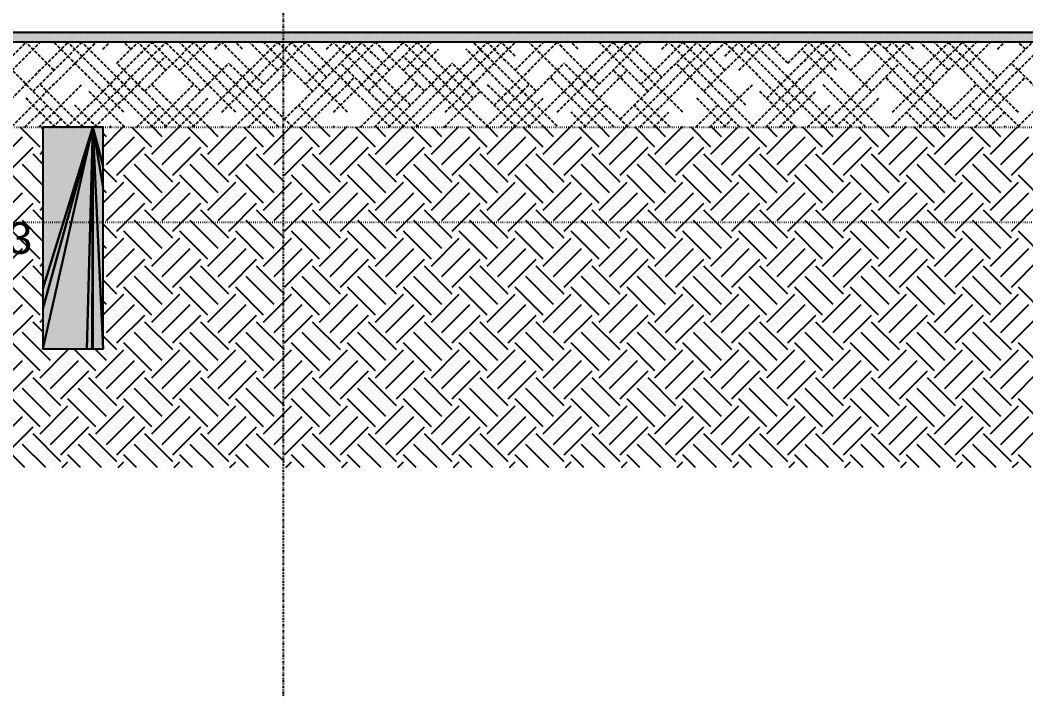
# Model space of a CAD drawing. Extents: x 37185 to 43130, y -8131 to -3926.
# Drawn here: x 41322.2 to 41534.2, y -5192.9 to -5050.3 of the extents above; entities that cross this region are included whole.
import ezdxf

# ---------------------------------------------------------------- set-up
doc = ezdxf.new("R2010")
doc.units = 0
doc.header["$MEASUREMENT"] = 0
for name, pattern in [('ESTILO_TQS_0001', [1, 0.7, -0.3]), ('ESTILO_TQS_0002', [0.4, 0.1, -0.3]), ('ESTILO_TQS_0004', [1.12, 0.5, -0.2, 0.01, -0.2, 0.01, -0.2])]:
    doc.linetypes.add(name, pattern=pattern)
for name, color, linetype in [('47', 15, 'CONTINUOUS'), ('52', 3, 'CONTINUOUS'), ('67', 7, 'CONTINUOUS'), ('68', 4, 'CONTINUOUS'), ('70', 160, 'CONTINUOUS'), ('74', 2, 'CONTINUOUS'), ('96', 252, 'CONTINUOUS')]:
    doc.layers.add(name, color=color, linetype=linetype)
doc.styles.add('TQS_ARIAL', font='arial.ttf')

msp = doc.modelspace()

# ---------------------------------------------------------------- linework, layer by layer
at = {"layer": '47', "linetype": 'Continuous'}
for p, q in [((41326.4, -5077.06), (41322.21, -5072.87)), ((41327.03, -5073.27), (41326.63, -5072.87)), ((41339.7, -5077.03), (41343.85, -5072.87)), ((41349.97, -5077.06), (41345.79, -5072.87)), ((41349.97, -5078.53), (41355.63, -5072.87)), ((41352.18, -5074.85), (41350.2, -5072.87)), ((41361.76, -5077.06), (41357.57, -5072.87)), ((41361.76, -5078.53), (41367.42, -5072.87)), ((41363.97, -5074.85), (41361.99, -5072.87)), ((41373.54, -5077.06), (41369.36, -5072.87)), ((41373.54, -5078.53), (41379.2, -5072.87)), ((41375.75, -5074.85), (41373.77, -5072.87)), ((41385.33, -5077.06), (41381.14, -5072.87)), ((41385.33, -5078.53), (41390.99, -5072.87)), ((41387.54, -5074.85), (41385.56, -5072.87)), ((41397.11, -5077.06), (41392.93, -5072.87)), ((41397.11, -5078.53), (41402.77, -5072.87)), ((41399.32, -5074.85), (41397.34, -5072.87)), ((41408.9, -5077.06), (41404.71, -5072.87)), ((41408.9, -5078.53), (41414.56, -5072.87)), ((41411.11, -5074.85), (41409.13, -5072.87)), ((41420.68, -5077.06), (41416.5, -5072.87)), ((41420.68, -5078.53), (41426.34, -5072.87)), ((41422.89, -5074.85), (41420.92, -5072.87)), ((41432.47, -5077.06), (41428.28, -5072.87)), ((41432.47, -5078.53), (41438.13, -5072.87)), ((41434.68, -5074.85), (41432.7, -5072.87)), ((41444.25, -5077.06), (41440.07, -5072.87)), ((41444.25, -5078.53), (41449.91, -5072.87)), ((41446.46, -5074.85), (41444.49, -5072.87)), ((41456.04, -5077.06), (41451.85, -5072.87)), ((41456.04, -5078.53), (41461.7, -5072.87)), ((41458.25, -5074.85), (41456.27, -5072.87)), ((41467.82, -5077.06), (41463.64, -5072.87)), ((41467.82, -5078.53), (41473.49, -5072.87)), ((41470.03, -5074.85), (41468.06, -5072.87)), ((41479.61, -5077.06), (41475.42, -5072.87)), ((41479.61, -5078.53), (41485.27, -5072.87)), ((41481.82, -5074.85), (41479.84, -5072.87)), ((41491.39, -5077.06), (41487.21, -5072.87)), ((41491.39, -5078.53), (41497.06, -5072.87)), ((41493.6, -5074.85), (41491.63, -5072.87)), ((41503.18, -5077.06), (41498.99, -5072.87)), ((41503.18, -5078.53), (41508.84, -5072.87)), ((41505.39, -5074.85), (41503.41, -5072.87)), ((41514.96, -5077.06), (41510.78, -5072.87)), ((41514.96, -5078.53), (41520.63, -5072.87)), ((41517.17, -5074.85), (41515.2, -5072.87)), ((41526.75, -5077.06), (41522.56, -5072.87)), ((41526.75, -5078.53), (41532.41, -5072.87)), ((41528.96, -5074.85), (41526.98, -5072.87)), ((41316.83, -5080.74), (41322.72, -5074.85)), ((41339.7, -5074.08), (41339.7, -5074.08)), ((41340.4, -5074.85), (41339.7, -5074.15)), ((41340.4, -5080.74), (41346.29, -5074.85)), ((41352.18, -5080.74), (41358.08, -5074.85)), ((41363.97, -5080.74), (41369.86, -5074.85)), ((41375.75, -5080.74), (41381.65, -5074.85)), ((41387.54, -5080.74), (41393.43, -5074.85)), ((41399.32, -5080.74), (41405.22, -5074.85)), ((41411.11, -5080.74), (41417, -5074.85)), ((41422.89, -5080.74), (41428.79, -5074.85)), ((41434.68, -5080.74), (41440.57, -5074.85)), ((41446.46, -5080.74), (41452.36, -5074.85)), ((41458.25, -5080.74), (41464.14, -5074.85)), ((41470.03, -5080.74), (41475.93, -5074.85)), ((41481.82, -5080.74), (41487.71, -5074.85)), ((41493.6, -5080.74), (41499.5, -5074.85)), ((41505.39, -5080.74), (41511.28, -5074.85)), ((41517.17, -5080.74), (41523.07, -5074.85)), ((41528.96, -5080.74), (41534.85, -5074.85)), ((41319.04, -5082.95), (41324.93, -5077.06)), ((41326.4, -5078.53), (41327.03, -5077.91)), ((41327.03, -5077.69), (41327.03, -5077.69)), ((41342.61, -5082.95), (41348.5, -5077.06)), ((41354.39, -5082.95), (41360.28, -5077.06)), ((41366.18, -5082.95), (41372.07, -5077.06)), ((41377.96, -5082.95), (41383.86, -5077.06)), ((41389.75, -5082.95), (41395.64, -5077.06)), ((41401.53, -5082.95), (41407.43, -5077.06)), ((41413.32, -5082.95), (41419.21, -5077.06)), ((41425.1, -5082.95), (41431, -5077.06)), ((41436.89, -5082.95), (41442.78, -5077.06)), ((41448.67, -5082.95), (41454.57, -5077.06)), ((41460.46, -5082.95), (41466.35, -5077.06)), ((41472.24, -5082.95), (41478.14, -5077.06)), ((41484.03, -5082.95), (41489.92, -5077.06)), ((41495.81, -5082.95), (41501.71, -5077.06)), ((41507.6, -5082.95), (41513.49, -5077.06)), ((41519.38, -5082.95), (41525.28, -5077.06)), ((41531.17, -5082.95), (41537.06, -5077.06)), ((41327.03, -5080.63), (41324.93, -5078.53)), ((41354.39, -5084.43), (41348.5, -5078.53)), ((41366.18, -5084.43), (41360.28, -5078.53)), ((41377.96, -5084.43), (41372.07, -5078.53)), ((41389.75, -5084.43), (41383.86, -5078.53)), ((41401.53, -5084.43), (41395.64, -5078.53)), ((41413.32, -5084.43), (41407.43, -5078.53)), ((41425.1, -5084.43), (41419.21, -5078.53)), ((41436.89, -5084.43), (41431, -5078.53)), ((41448.67, -5084.43), (41442.78, -5078.53)), ((41460.46, -5084.43), (41454.57, -5078.53)), ((41472.24, -5084.43), (41466.35, -5078.53)), ((41484.03, -5084.43), (41478.14, -5078.53)), ((41495.81, -5084.43), (41489.92, -5078.53)), ((41507.6, -5084.43), (41501.71, -5078.53)), ((41519.38, -5084.43), (41513.49, -5078.53)), ((41531.17, -5084.43), (41525.28, -5078.53)), ((41327.03, -5085.05), (41322.72, -5080.74)), ((41339.7, -5081.44), (41339.7, -5081.44)), ((41342.61, -5084.43), (41339.7, -5081.52)), ((41352.18, -5086.64), (41346.29, -5080.74)), ((41363.97, -5086.64), (41358.08, -5080.74)), ((41375.75, -5086.64), (41369.86, -5080.74)), ((41387.54, -5086.64), (41381.65, -5080.74)), ((41399.32, -5086.64), (41393.43, -5080.74)), ((41411.11, -5086.64), (41405.22, -5080.74)), ((41422.89, -5086.64), (41417, -5080.74)), ((41434.68, -5086.64), (41428.79, -5080.74)), ((41446.46, -5086.64), (41440.57, -5080.74)), ((41458.25, -5086.64), (41452.36, -5080.74)), ((41470.03, -5086.64), (41464.14, -5080.74)), ((41481.82, -5086.64), (41475.93, -5080.74)), ((41493.6, -5086.64), (41487.71, -5080.74)), ((41505.39, -5086.64), (41499.5, -5080.74)), ((41517.17, -5086.64), (41511.28, -5080.74)), ((41528.96, -5086.64), (41523.07, -5080.74)), ((41326.4, -5088.85), (41320.51, -5082.95)), ((41349.97, -5088.85), (41344.08, -5082.95)), ((41361.76, -5088.85), (41355.87, -5082.95)), ((41373.54, -5088.85), (41367.65, -5082.95)), ((41385.33, -5088.85), (41379.44, -5082.95)), ((41397.11, -5088.85), (41391.22, -5082.95)), ((41408.9, -5088.85), (41403.01, -5082.95)), ((41420.68, -5088.85), (41414.79, -5082.95)), ((41432.47, -5088.85), (41426.58, -5082.95)), ((41444.25, -5088.85), (41438.36, -5082.95)), ((41456.04, -5088.85), (41450.15, -5082.95)), ((41467.82, -5088.85), (41461.93, -5082.95)), ((41479.61, -5088.85), (41473.72, -5082.95)), ((41491.39, -5088.85), (41485.5, -5082.95)), ((41503.18, -5088.85), (41497.29, -5082.95)), ((41514.96, -5088.85), (41509.07, -5082.95)), ((41526.75, -5088.85), (41520.86, -5082.95)), ((41538.53, -5088.85), (41532.64, -5082.95)), ((41339.7, -5088.81), (41344.08, -5084.43)), ((41339.7, -5085.86), (41339.7, -5085.86)), ((41340.4, -5086.64), (41339.7, -5085.94)), ((41349.97, -5090.32), (41355.87, -5084.43)), ((41361.76, -5090.32), (41367.65, -5084.43)), ((41373.54, -5090.32), (41379.44, -5084.43)), ((41385.33, -5090.32), (41391.22, -5084.43)), ((41397.11, -5090.32), (41403.01, -5084.43)), ((41408.9, -5090.32), (41414.79, -5084.43)), ((41420.68, -5090.32), (41426.58, -5084.43)), ((41432.47, -5090.32), (41438.36, -5084.43)), ((41444.25, -5090.32), (41450.15, -5084.43)), ((41456.04, -5090.32), (41461.93, -5084.43)), ((41467.82, -5090.32), (41473.72, -5084.43)), ((41479.61, -5090.32), (41485.5, -5084.43)), ((41491.39, -5090.32), (41497.29, -5084.43)), ((41503.18, -5090.32), (41509.07, -5084.43)), ((41514.96, -5090.32), (41520.86, -5084.43)), ((41526.75, -5090.32), (41532.64, -5084.43)), ((41316.83, -5092.53), (41322.72, -5086.64)), ((41340.4, -5092.53), (41346.29, -5086.64)), ((41352.18, -5092.53), (41358.08, -5086.64)), ((41363.97, -5092.53), (41369.86, -5086.64)), ((41375.75, -5092.53), (41381.65, -5086.64)), ((41387.54, -5092.53), (41393.43, -5086.64)), ((41399.32, -5092.53), (41405.22, -5086.64)), ((41411.11, -5092.53), (41417, -5086.64)), ((41422.89, -5092.53), (41428.79, -5086.64)), ((41434.68, -5092.53), (41440.57, -5086.64)), ((41446.46, -5092.53), (41452.36, -5086.64)), ((41458.25, -5092.53), (41464.14, -5086.64)), ((41470.03, -5092.53), (41475.93, -5086.64)), ((41481.82, -5092.53), (41487.71, -5086.64)), ((41493.6, -5092.53), (41499.5, -5086.64)), ((41505.39, -5092.53), (41511.28, -5086.64)), ((41517.17, -5092.53), (41523.07, -5086.64)), ((41528.96, -5092.53), (41534.85, -5086.64)), ((41319.04, -5094.74), (41324.93, -5088.85)), ((41327.03, -5092.42), (41324.93, -5090.32)), ((41326.4, -5090.32), (41327.03, -5089.69)), ((41327.03, -5089.47), (41327.03, -5089.47)), ((41342.61, -5094.74), (41348.5, -5088.85)), ((41354.39, -5096.21), (41348.5, -5090.32)), ((41354.39, -5094.74), (41360.28, -5088.85)), ((41366.18, -5096.21), (41360.28, -5090.32)), ((41366.18, -5094.74), (41372.07, -5088.85)), ((41377.96, -5096.21), (41372.07, -5090.32)), ((41377.96, -5094.74), (41383.86, -5088.85)), ((41389.75, -5096.21), (41383.86, -5090.32)), ((41389.75, -5094.74), (41395.64, -5088.85)), ((41401.53, -5096.21), (41395.64, -5090.32)), ((41401.53, -5094.74), (41407.43, -5088.85)), ((41413.32, -5096.21), (41407.43, -5090.32)), ((41413.32, -5094.74), (41419.21, -5088.85)), ((41425.1, -5096.21), (41419.21, -5090.32)), ((41425.1, -5094.74), (41431, -5088.85)), ((41436.89, -5096.21), (41431, -5090.32)), ((41436.89, -5094.74), (41442.78, -5088.85)), ((41448.67, -5096.21), (41442.78, -5090.32)), ((41448.67, -5094.74), (41454.57, -5088.85)), ((41460.46, -5096.21), (41454.57, -5090.32)), ((41460.46, -5094.74), (41466.35, -5088.85)), ((41472.24, -5096.21), (41466.35, -5090.32)), ((41472.24, -5094.74), (41478.14, -5088.85)), ((41484.03, -5096.21), (41478.14, -5090.32)), ((41484.03, -5094.74), (41489.92, -5088.85)), ((41495.81, -5096.21), (41489.92, -5090.32)), ((41495.81, -5094.74), (41501.71, -5088.85)), ((41507.6, -5096.21), (41501.71, -5090.32)), ((41507.6, -5094.74), (41513.49, -5088.85)), ((41519.38, -5096.21), (41513.49, -5090.32)), ((41519.38, -5094.74), (41525.28, -5088.85)), ((41531.17, -5096.21), (41525.28, -5090.32)), ((41531.17, -5094.74), (41537.06, -5088.85)), ((41327.03, -5096.84), (41322.72, -5092.53)), ((41352.18, -5098.42), (41346.29, -5092.53)), ((41363.97, -5098.42), (41358.08, -5092.53)), ((41375.75, -5098.42), (41369.86, -5092.53)), ((41387.54, -5098.42), (41381.65, -5092.53)), ((41399.32, -5098.42), (41393.43, -5092.53)), ((41411.11, -5098.42), (41405.22, -5092.53)), ((41422.89, -5098.42), (41417, -5092.53)), ((41434.68, -5098.42), (41428.79, -5092.53)), ((41446.46, -5098.42), (41440.57, -5092.53)), ((41458.25, -5098.42), (41452.36, -5092.53)), ((41470.03, -5098.42), (41464.14, -5092.53)), ((41481.82, -5098.42), (41475.93, -5092.53)), ((41493.6, -5098.42), (41487.71, -5092.53)), ((41505.39, -5098.42), (41499.5, -5092.53)), ((41517.17, -5098.42), (41511.28, -5092.53)), ((41528.96, -5098.42), (41523.07, -5092.53)), ((41326.4, -5100.63), (41320.51, -5094.74)), ((41339.7, -5093.23), (41339.7, -5093.23)), ((41342.61, -5096.21), (41339.7, -5093.3)), ((41349.97, -5100.63), (41344.08, -5094.74)), ((41361.76, -5100.63), (41355.87, -5094.74)), ((41373.54, -5100.63), (41367.65, -5094.74)), ((41385.33, -5100.63), (41379.44, -5094.74)), ((41397.11, -5100.63), (41391.22, -5094.74)), ((41408.9, -5100.63), (41403.01, -5094.74)), ((41420.68, -5100.63), (41414.79, -5094.74)), ((41432.47, -5100.63), (41426.58, -5094.74)), ((41444.25, -5100.63), (41438.36, -5094.74)), ((41456.04, -5100.63), (41450.15, -5094.74)), ((41467.82, -5100.63), (41461.93, -5094.74)), ((41479.61, -5100.63), (41473.72, -5094.74)), ((41491.39, -5100.63), (41485.5, -5094.74)), ((41503.18, -5100.63), (41497.29, -5094.74)), ((41514.96, -5100.63), (41509.07, -5094.74)), ((41526.75, -5100.63), (41520.86, -5094.74)), ((41538.53, -5100.63), (41532.64, -5094.74)), ((41339.7, -5100.6), (41344.08, -5096.21)), ((41349.97, -5102.1), (41355.87, -5096.21)), ((41361.76, -5102.1), (41367.65, -5096.21)), ((41373.54, -5102.1), (41379.44, -5096.21)), ((41385.33, -5102.1), (41391.22, -5096.21)), ((41397.11, -5102.1), (41403.01, -5096.21)), ((41408.9, -5102.1), (41414.79, -5096.21)), ((41420.68, -5102.1), (41426.58, -5096.21)), ((41432.47, -5102.1), (41438.36, -5096.21)), ((41444.25, -5102.1), (41450.15, -5096.21)), ((41456.04, -5102.1), (41461.93, -5096.21)), ((41467.82, -5102.1), (41473.72, -5096.21)), ((41479.61, -5102.1), (41485.5, -5096.21)), ((41491.39, -5102.1), (41497.29, -5096.21)), ((41503.18, -5102.1), (41509.07, -5096.21)), ((41514.96, -5102.1), (41520.86, -5096.21)), ((41526.75, -5102.1), (41532.64, -5096.21)), ((41316.83, -5104.31), (41322.72, -5098.42)), ((41339.7, -5097.65), (41339.7, -5097.65)), ((41340.4, -5098.42), (41339.7, -5097.72)), ((41340.4, -5104.31), (41346.29, -5098.42)), ((41352.18, -5104.31), (41358.08, -5098.42)), ((41363.97, -5104.31), (41369.86, -5098.42)), ((41375.75, -5104.31), (41381.65, -5098.42)), ((41387.54, -5104.31), (41393.43, -5098.42)), ((41399.32, -5104.31), (41405.22, -5098.42)), ((41411.11, -5104.31), (41417, -5098.42)), ((41422.89, -5104.31), (41428.79, -5098.42)), ((41434.68, -5104.31), (41440.57, -5098.42)), ((41446.46, -5104.31), (41452.36, -5098.42)), ((41458.25, -5104.31), (41464.14, -5098.42)), ((41470.03, -5104.31), (41475.93, -5098.42)), ((41481.82, -5104.31), (41487.71, -5098.42)), ((41493.6, -5104.31), (41499.5, -5098.42)), ((41505.39, -5104.31), (41511.28, -5098.42)), ((41517.17, -5104.31), (41523.07, -5098.42)), ((41528.96, -5104.31), (41534.85, -5098.42)), ((41319.04, -5106.52), (41324.93, -5100.63)), ((41327.03, -5101.26), (41327.03, -5101.26)), ((41342.61, -5106.52), (41348.5, -5100.63)), ((41354.39, -5106.52), (41360.28, -5100.63)), ((41366.18, -5106.52), (41372.07, -5100.63)), ((41377.96, -5106.52), (41383.86, -5100.63)), ((41389.75, -5106.52), (41395.64, -5100.63)), ((41401.53, -5106.52), (41407.43, -5100.63)), ((41413.32, -5106.52), (41419.21, -5100.63)), ((41425.1, -5106.52), (41431, -5100.63)), ((41436.89, -5106.52), (41442.78, -5100.63)), ((41448.67, -5106.52), (41454.57, -5100.63)), ((41460.46, -5106.52), (41466.35, -5100.63)), ((41472.24, -5106.52), (41478.14, -5100.63)), ((41484.03, -5106.52), (41489.92, -5100.63)), ((41495.81, -5106.52), (41501.71, -5100.63)), ((41507.6, -5106.52), (41513.49, -5100.63)), ((41519.38, -5106.52), (41525.28, -5100.63)), ((41531.17, -5106.52), (41537.06, -5100.63)), ((41327.03, -5104.2), (41324.93, -5102.1)), ((41326.4, -5102.1), (41327.03, -5101.48)), ((41354.39, -5108), (41348.5, -5102.1)), ((41366.18, -5108), (41360.28, -5102.1)), ((41377.96, -5108), (41372.07, -5102.1)), ((41389.75, -5108), (41383.86, -5102.1)), ((41401.53, -5108), (41395.64, -5102.1)), ((41413.32, -5108), (41407.43, -5102.1)), ((41425.1, -5108), (41419.21, -5102.1)), ((41436.89, -5108), (41431, -5102.1)), ((41448.67, -5108), (41442.78, -5102.1)), ((41460.46, -5108), (41454.57, -5102.1)), ((41472.24, -5108), (41466.35, -5102.1)), ((41484.03, -5108), (41478.14, -5102.1)), ((41495.81, -5108), (41489.92, -5102.1)), ((41507.6, -5108), (41501.71, -5102.1)), ((41519.38, -5108), (41513.49, -5102.1)), ((41531.17, -5108), (41525.28, -5102.1)), ((41327.03, -5108.62), (41322.72, -5104.31)), ((41339.7, -5105.02), (41339.7, -5105.02)), ((41342.61, -5108), (41339.7, -5105.09)), ((41352.18, -5110.21), (41346.29, -5104.31)), ((41363.97, -5110.21), (41358.08, -5104.31)), ((41375.75, -5110.21), (41369.86, -5104.31)), ((41387.54, -5110.21), (41381.65, -5104.31)), ((41399.32, -5110.21), (41393.43, -5104.31)), ((41411.11, -5110.21), (41405.22, -5104.31)), ((41422.89, -5110.21), (41417, -5104.31)), ((41434.68, -5110.21), (41428.79, -5104.31)), ((41446.46, -5110.21), (41440.57, -5104.31)), ((41458.25, -5110.21), (41452.36, -5104.31)), ((41470.03, -5110.21), (41464.14, -5104.31)), ((41481.82, -5110.21), (41475.93, -5104.31)), ((41493.6, -5110.21), (41487.71, -5104.31)), ((41505.39, -5110.21), (41499.5, -5104.31)), ((41517.17, -5110.21), (41511.28, -5104.31)), ((41528.96, -5110.21), (41523.07, -5104.31)), ((41326.4, -5112.42), (41320.51, -5106.52)), ((41349.97, -5112.42), (41344.08, -5106.52)), ((41361.76, -5112.42), (41355.87, -5106.52)), ((41373.54, -5112.42), (41367.65, -5106.52)), ((41385.33, -5112.42), (41379.44, -5106.52)), ((41397.11, -5112.42), (41391.22, -5106.52)), ((41408.9, -5112.42), (41403.01, -5106.52)), ((41420.68, -5112.42), (41414.79, -5106.52)), ((41432.47, -5112.42), (41426.58, -5106.52)), ((41444.25, -5112.42), (41438.36, -5106.52)), ((41456.04, -5112.42), (41450.15, -5106.52)), ((41467.82, -5112.42), (41461.93, -5106.52)), ((41479.61, -5112.42), (41473.72, -5106.52)), ((41491.39, -5112.42), (41485.5, -5106.52)), ((41503.18, -5112.42), (41497.29, -5106.52)), ((41514.96, -5112.42), (41509.07, -5106.52)), ((41526.75, -5112.42), (41520.86, -5106.52)), ((41538.53, -5112.42), (41532.64, -5106.52)), ((41339.7, -5112.38), (41344.08, -5108)), ((41339.7, -5109.43), (41339.7, -5109.43)), ((41340.4, -5110.21), (41339.7, -5109.51)), ((41349.97, -5113.89), (41355.87, -5108)), ((41361.76, -5113.89), (41367.65, -5108)), ((41373.54, -5113.89), (41379.44, -5108)), ((41385.33, -5113.89), (41391.22, -5108)), ((41397.11, -5113.89), (41403.01, -5108)), ((41408.9, -5113.89), (41414.79, -5108)), ((41420.68, -5113.89), (41426.58, -5108)), ((41432.47, -5113.89), (41438.36, -5108)), ((41444.25, -5113.89), (41450.15, -5108)), ((41456.04, -5113.89), (41461.93, -5108)), ((41467.82, -5113.89), (41473.72, -5108)), ((41479.61, -5113.89), (41485.5, -5108)), ((41491.39, -5113.89), (41497.29, -5108)), ((41503.18, -5113.89), (41509.07, -5108)), ((41514.96, -5113.89), (41520.86, -5108)), ((41526.75, -5113.89), (41532.64, -5108)), ((41316.83, -5116.1), (41322.72, -5110.21)), ((41340.4, -5116.1), (41346.29, -5110.21)), ((41352.18, -5116.1), (41358.08, -5110.21)), ((41363.97, -5116.1), (41369.86, -5110.21)), ((41375.75, -5116.1), (41381.65, -5110.21)), ((41387.54, -5116.1), (41393.43, -5110.21)), ((41399.32, -5116.1), (41405.22, -5110.21)), ((41411.11, -5116.1), (41417, -5110.21)), ((41422.89, -5116.1), (41428.79, -5110.21)), ((41434.68, -5116.1), (41440.57, -5110.21)), ((41446.46, -5116.1), (41452.36, -5110.21)), ((41458.25, -5116.1), (41464.14, -5110.21)), ((41470.03, -5116.1), (41475.93, -5110.21)), ((41481.82, -5116.1), (41487.71, -5110.21)), ((41493.6, -5116.1), (41499.5, -5110.21)), ((41505.39, -5116.1), (41511.28, -5110.21)), ((41517.17, -5116.1), (41523.07, -5110.21)), ((41528.96, -5116.1), (41534.85, -5110.21)), ((41319.04, -5118.31), (41324.93, -5112.42)), ((41327.03, -5115.99), (41324.93, -5113.89)), ((41326.4, -5113.89), (41327.03, -5113.26)), ((41327.03, -5113.04), (41327.03, -5113.04)), ((41342.61, -5118.31), (41348.5, -5112.42)), ((41354.39, -5119.78), (41348.5, -5113.89)), ((41354.39, -5118.31), (41360.28, -5112.42)), ((41366.18, -5119.78), (41360.28, -5113.89)), ((41366.18, -5118.31), (41372.07, -5112.42)), ((41377.96, -5119.78), (41372.07, -5113.89)), ((41377.96, -5118.31), (41383.86, -5112.42)), ((41389.75, -5119.78), (41383.86, -5113.89)), ((41389.75, -5118.31), (41395.64, -5112.42)), ((41401.53, -5119.78), (41395.64, -5113.89)), ((41401.53, -5118.31), (41407.43, -5112.42)), ((41413.32, -5119.78), (41407.43, -5113.89)), ((41413.32, -5118.31), (41419.21, -5112.42)), ((41425.1, -5119.78), (41419.21, -5113.89)), ((41425.1, -5118.31), (41431, -5112.42)), ((41436.89, -5119.78), (41431, -5113.89)), ((41436.89, -5118.31), (41442.78, -5112.42)), ((41448.67, -5119.78), (41442.78, -5113.89)), ((41448.67, -5118.31), (41454.57, -5112.42)), ((41460.46, -5119.78), (41454.57, -5113.89)), ((41460.46, -5118.31), (41466.35, -5112.42)), ((41472.24, -5119.78), (41466.35, -5113.89)), ((41472.24, -5118.31), (41478.14, -5112.42)), ((41484.03, -5119.78), (41478.14, -5113.89)), ((41484.03, -5118.31), (41489.92, -5112.42)), ((41495.81, -5119.78), (41489.92, -5113.89)), ((41495.81, -5118.31), (41501.71, -5112.42)), ((41507.6, -5119.78), (41501.71, -5113.89)), ((41507.6, -5118.31), (41513.49, -5112.42)), ((41519.38, -5119.78), (41513.49, -5113.89)), ((41519.38, -5118.31), (41525.28, -5112.42)), ((41531.17, -5119.78), (41525.28, -5113.89)), ((41531.17, -5118.31), (41537.06, -5112.42)), ((41328.61, -5121.99), (41322.72, -5116.1)), ((41352.18, -5121.99), (41346.29, -5116.1)), ((41363.97, -5121.99), (41358.08, -5116.1)), ((41375.75, -5121.99), (41369.86, -5116.1)), ((41387.54, -5121.99), (41381.65, -5116.1)), ((41399.32, -5121.99), (41393.43, -5116.1)), ((41411.11, -5121.99), (41405.22, -5116.1)), ((41422.89, -5121.99), (41417, -5116.1)), ((41434.68, -5121.99), (41428.79, -5116.1)), ((41446.46, -5121.99), (41440.57, -5116.1)), ((41458.25, -5121.99), (41452.36, -5116.1)), ((41470.03, -5121.99), (41464.14, -5116.1)), ((41481.82, -5121.99), (41475.93, -5116.1)), ((41493.6, -5121.99), (41487.71, -5116.1)), ((41505.39, -5121.99), (41499.5, -5116.1)), ((41517.17, -5121.99), (41511.28, -5116.1)), ((41528.96, -5121.99), (41523.07, -5116.1)), ((41339.7, -5116.8), (41339.7, -5116.8)), ((41342.61, -5119.78), (41339.7, -5116.87)), ((41326.4, -5124.2), (41320.51, -5118.31)), ((41326.4, -5125.67), (41332.3, -5119.78)), ((41330.82, -5119.78), (41330.58, -5119.54)), ((41338.19, -5124.2), (41333.53, -5119.54)), ((41340.4, -5121.99), (41337.95, -5119.54)), ((41338.19, -5125.67), (41344.08, -5119.78)), ((41349.97, -5124.2), (41344.08, -5118.31)), ((41349.97, -5125.67), (41355.87, -5119.78)), ((41361.76, -5124.2), (41355.87, -5118.31)), ((41361.76, -5125.67), (41367.65, -5119.78)), ((41373.54, -5124.2), (41367.65, -5118.31)), ((41373.54, -5125.67), (41379.44, -5119.78)), ((41385.33, -5124.2), (41379.44, -5118.31)), ((41385.33, -5125.67), (41391.22, -5119.78)), ((41397.11, -5124.2), (41391.22, -5118.31)), ((41397.11, -5125.67), (41403.01, -5119.78)), ((41408.9, -5124.2), (41403.01, -5118.31)), ((41408.9, -5125.67), (41414.79, -5119.78)), ((41420.68, -5124.2), (41414.79, -5118.31)), ((41420.68, -5125.67), (41426.58, -5119.78)), ((41432.47, -5124.2), (41426.58, -5118.31)), ((41432.47, -5125.67), (41438.36, -5119.78)), ((41444.25, -5124.2), (41438.36, -5118.31)), ((41444.25, -5125.67), (41450.15, -5119.78)), ((41456.04, -5124.2), (41450.15, -5118.31)), ((41456.04, -5125.67), (41461.93, -5119.78)), ((41467.82, -5124.2), (41461.93, -5118.31)), ((41467.82, -5125.67), (41473.72, -5119.78)), ((41479.61, -5124.2), (41473.72, -5118.31)), ((41479.61, -5125.67), (41485.5, -5119.78)), ((41491.39, -5124.2), (41485.5, -5118.31)), ((41491.39, -5125.67), (41497.29, -5119.78)), ((41503.18, -5124.2), (41497.29, -5118.31)), ((41503.18, -5125.67), (41509.07, -5119.78)), ((41514.96, -5124.2), (41509.07, -5118.31)), ((41514.96, -5125.67), (41520.86, -5119.78)), ((41526.75, -5124.2), (41520.86, -5118.31)), ((41526.75, -5125.67), (41532.64, -5119.78)), ((41538.53, -5124.2), (41532.64, -5118.31)), ((41316.83, -5127.88), (41322.72, -5121.99)), ((41328.61, -5127.88), (41334.5, -5121.99)), ((41340.4, -5127.88), (41346.29, -5121.99)), ((41352.18, -5127.88), (41358.08, -5121.99)), ((41363.97, -5127.88), (41369.86, -5121.99)), ((41375.75, -5127.88), (41381.65, -5121.99)), ((41387.54, -5127.88), (41393.43, -5121.99)), ((41399.32, -5127.88), (41405.22, -5121.99)), ((41411.11, -5127.88), (41417, -5121.99)), ((41422.89, -5127.88), (41428.79, -5121.99)), ((41434.68, -5127.88), (41440.57, -5121.99)), ((41446.46, -5127.88), (41452.36, -5121.99)), ((41458.25, -5127.88), (41464.14, -5121.99)), ((41470.03, -5127.88), (41475.93, -5121.99)), ((41481.82, -5127.88), (41487.71, -5121.99)), ((41493.6, -5127.88), (41499.5, -5121.99)), ((41505.39, -5127.88), (41511.28, -5121.99)), ((41517.17, -5127.88), (41523.07, -5121.99)), ((41528.96, -5127.88), (41534.85, -5121.99)), ((41319.04, -5130.09), (41324.93, -5124.2)), ((41330.82, -5130.09), (41336.71, -5124.2)), ((41342.61, -5130.09), (41348.5, -5124.2)), ((41354.39, -5130.09), (41360.28, -5124.2)), ((41366.18, -5130.09), (41372.07, -5124.2)), ((41377.96, -5130.09), (41383.86, -5124.2)), ((41389.75, -5130.09), (41395.64, -5124.2)), ((41401.53, -5130.09), (41407.43, -5124.2)), ((41413.32, -5130.09), (41419.21, -5124.2)), ((41425.1, -5130.09), (41431, -5124.2)), ((41436.89, -5130.09), (41442.78, -5124.2)), ((41448.67, -5130.09), (41454.57, -5124.2)), ((41460.46, -5130.09), (41466.35, -5124.2)), ((41472.24, -5130.09), (41478.14, -5124.2)), ((41484.03, -5130.09), (41489.92, -5124.2)), ((41495.81, -5130.09), (41501.71, -5124.2)), ((41507.6, -5130.09), (41513.49, -5124.2)), ((41519.38, -5130.09), (41525.28, -5124.2)), ((41531.17, -5130.09), (41537.06, -5124.2)), ((41330.82, -5131.57), (41324.93, -5125.67)), ((41342.61, -5131.57), (41336.71, -5125.67)), ((41354.39, -5131.57), (41348.5, -5125.67)), ((41366.18, -5131.57), (41360.28, -5125.67)), ((41377.96, -5131.57), (41372.07, -5125.67)), ((41389.75, -5131.57), (41383.86, -5125.67)), ((41401.53, -5131.57), (41395.64, -5125.67)), ((41413.32, -5131.57), (41407.43, -5125.67)), ((41425.1, -5131.57), (41419.21, -5125.67)), ((41436.89, -5131.57), (41431, -5125.67)), ((41448.67, -5131.57), (41442.78, -5125.67)), ((41460.46, -5131.57), (41454.57, -5125.67)), ((41472.24, -5131.57), (41466.35, -5125.67)), ((41484.03, -5131.57), (41478.14, -5125.67)), ((41495.81, -5131.57), (41489.92, -5125.67)), ((41507.6, -5131.57), (41501.71, -5125.67)), ((41519.38, -5131.57), (41513.49, -5125.67)), ((41531.17, -5131.57), (41525.28, -5125.67)), ((41328.61, -5133.78), (41322.72, -5127.88)), ((41340.4, -5133.78), (41334.5, -5127.88)), ((41352.18, -5133.78), (41346.29, -5127.88)), ((41363.97, -5133.78), (41358.08, -5127.88)), ((41375.75, -5133.78), (41369.86, -5127.88)), ((41387.54, -5133.78), (41381.65, -5127.88)), ((41399.32, -5133.78), (41393.43, -5127.88)), ((41411.11, -5133.78), (41405.22, -5127.88)), ((41422.89, -5133.78), (41417, -5127.88)), ((41434.68, -5133.78), (41428.79, -5127.88)), ((41446.46, -5133.78), (41440.57, -5127.88)), ((41458.25, -5133.78), (41452.36, -5127.88)), ((41470.03, -5133.78), (41464.14, -5127.88)), ((41481.82, -5133.78), (41475.93, -5127.88)), ((41493.6, -5133.78), (41487.71, -5127.88)), ((41505.39, -5133.78), (41499.5, -5127.88)), ((41517.17, -5133.78), (41511.28, -5127.88)), ((41528.96, -5133.78), (41523.07, -5127.88)), ((41326.4, -5135.99), (41320.51, -5130.09)), ((41338.19, -5135.99), (41332.3, -5130.09)), ((41349.97, -5135.99), (41344.08, -5130.09)), ((41361.76, -5135.99), (41355.87, -5130.09)), ((41373.54, -5135.99), (41367.65, -5130.09)), ((41385.33, -5135.99), (41379.44, -5130.09)), ((41397.11, -5135.99), (41391.22, -5130.09)), ((41408.9, -5135.99), (41403.01, -5130.09)), ((41420.68, -5135.99), (41414.79, -5130.09)), ((41432.47, -5135.99), (41426.58, -5130.09)), ((41444.25, -5135.99), (41438.36, -5130.09)), ((41456.04, -5135.99), (41450.15, -5130.09)), ((41467.82, -5135.99), (41461.93, -5130.09)), ((41479.61, -5135.99), (41473.72, -5130.09)), ((41491.39, -5135.99), (41485.5, -5130.09)), ((41503.18, -5135.99), (41497.29, -5130.09)), ((41514.96, -5135.99), (41509.07, -5130.09)), ((41526.75, -5135.99), (41520.86, -5130.09)), ((41538.53, -5135.99), (41532.64, -5130.09)), ((41326.4, -5137.46), (41332.3, -5131.57)), ((41338.19, -5137.46), (41344.08, -5131.57)), ((41349.97, -5137.46), (41355.87, -5131.57)), ((41361.76, -5137.46), (41367.65, -5131.57)), ((41373.54, -5137.46), (41379.44, -5131.57)), ((41385.33, -5137.46), (41391.22, -5131.57)), ((41397.11, -5137.46), (41403.01, -5131.57)), ((41408.9, -5137.46), (41414.79, -5131.57)), ((41420.68, -5137.46), (41426.58, -5131.57)), ((41432.47, -5137.46), (41438.36, -5131.57)), ((41444.25, -5137.46), (41450.15, -5131.57)), ((41456.04, -5137.46), (41461.93, -5131.57)), ((41467.82, -5137.46), (41473.72, -5131.57)), ((41479.61, -5137.46), (41485.5, -5131.57)), ((41491.39, -5137.46), (41497.29, -5131.57)), ((41503.18, -5137.46), (41509.07, -5131.57)), ((41514.96, -5137.46), (41520.86, -5131.57)), ((41526.75, -5137.46), (41532.64, -5131.57)), ((41316.83, -5139.67), (41322.72, -5133.78)), ((41328.61, -5139.67), (41334.5, -5133.78)), ((41340.4, -5139.67), (41346.29, -5133.78)), ((41352.18, -5139.67), (41358.08, -5133.78)), ((41363.97, -5139.67), (41369.86, -5133.78)), ((41375.75, -5139.67), (41381.65, -5133.78)), ((41387.54, -5139.67), (41393.43, -5133.78)), ((41399.32, -5139.67), (41405.22, -5133.78)), ((41411.11, -5139.67), (41417, -5133.78)), ((41422.89, -5139.67), (41428.79, -5133.78)), ((41434.68, -5139.67), (41440.57, -5133.78)), ((41446.46, -5139.67), (41452.36, -5133.78)), ((41458.25, -5139.67), (41464.14, -5133.78)), ((41470.03, -5139.67), (41475.93, -5133.78)), ((41481.82, -5139.67), (41487.71, -5133.78)), ((41493.6, -5139.67), (41499.5, -5133.78)), ((41505.39, -5139.67), (41511.28, -5133.78)), ((41517.17, -5139.67), (41523.07, -5133.78)), ((41528.96, -5139.67), (41534.85, -5133.78)), ((41319.04, -5141.88), (41324.93, -5135.99)), ((41330.82, -5141.88), (41336.71, -5135.99)), ((41342.61, -5141.88), (41348.5, -5135.99)), ((41354.39, -5141.88), (41360.28, -5135.99)), ((41366.18, -5141.88), (41372.07, -5135.99)), ((41377.96, -5141.88), (41383.86, -5135.99)), ((41389.75, -5141.88), (41395.64, -5135.99)), ((41401.53, -5141.88), (41407.43, -5135.99)), ((41413.32, -5141.88), (41419.21, -5135.99)), ((41425.1, -5141.88), (41431, -5135.99)), ((41436.89, -5141.88), (41442.78, -5135.99)), ((41448.67, -5141.88), (41454.57, -5135.99)), ((41460.46, -5141.88), (41466.35, -5135.99)), ((41472.24, -5141.88), (41478.14, -5135.99)), ((41484.03, -5141.88), (41489.92, -5135.99)), ((41495.81, -5141.88), (41501.71, -5135.99)), ((41507.6, -5141.88), (41513.49, -5135.99)), ((41519.38, -5141.88), (41525.28, -5135.99)), ((41531.17, -5141.88), (41537.06, -5135.99)), ((41330.82, -5143.35), (41324.93, -5137.46)), ((41342.61, -5143.35), (41336.71, -5137.46)), ((41354.39, -5143.35), (41348.5, -5137.46)), ((41366.18, -5143.35), (41360.28, -5137.46)), ((41377.96, -5143.35), (41372.07, -5137.46)), ((41389.75, -5143.35), (41383.86, -5137.46)), ((41401.53, -5143.35), (41395.64, -5137.46)), ((41413.32, -5143.35), (41407.43, -5137.46)), ((41425.1, -5143.35), (41419.21, -5137.46)), ((41436.89, -5143.35), (41431, -5137.46)), ((41448.67, -5143.35), (41442.78, -5137.46)), ((41460.46, -5143.35), (41454.57, -5137.46)), ((41472.24, -5143.35), (41466.35, -5137.46)), ((41484.03, -5143.35), (41478.14, -5137.46)), ((41495.81, -5143.35), (41489.92, -5137.46)), ((41507.6, -5143.35), (41501.71, -5137.46)), ((41519.38, -5143.35), (41513.49, -5137.46)), ((41531.17, -5143.35), (41525.28, -5137.46)), ((41327.6, -5144.55), (41322.72, -5139.67)), ((41339.39, -5144.55), (41334.5, -5139.67)), ((41351.17, -5144.55), (41346.29, -5139.67)), ((41362.96, -5144.55), (41358.08, -5139.67)), ((41374.74, -5144.55), (41369.86, -5139.67)), ((41386.53, -5144.55), (41381.65, -5139.67)), ((41398.31, -5144.55), (41393.43, -5139.67)), ((41410.1, -5144.55), (41405.22, -5139.67)), ((41421.88, -5144.55), (41417, -5139.67)), ((41433.67, -5144.55), (41428.79, -5139.67)), ((41445.45, -5144.55), (41440.57, -5139.67)), ((41457.24, -5144.55), (41452.36, -5139.67)), ((41469.02, -5144.55), (41464.14, -5139.67)), ((41480.81, -5144.55), (41475.93, -5139.67)), ((41492.59, -5144.55), (41487.71, -5139.67)), ((41504.38, -5144.55), (41499.5, -5139.67)), ((41516.16, -5144.55), (41511.28, -5139.67)), ((41527.95, -5144.55), (41523.07, -5139.67)), ((41323.18, -5144.55), (41320.51, -5141.88)), ((41331.1, -5144.55), (41332.3, -5143.35)), ((41334.97, -5144.55), (41332.3, -5141.88)), ((41342.88, -5144.55), (41344.08, -5143.35)), ((41346.75, -5144.55), (41344.08, -5141.88)), ((41354.67, -5144.55), (41355.87, -5143.35)), ((41358.54, -5144.55), (41355.87, -5141.88)), ((41366.45, -5144.55), (41367.65, -5143.35)), ((41370.32, -5144.55), (41367.65, -5141.88)), ((41378.24, -5144.55), (41379.44, -5143.35)), ((41382.11, -5144.55), (41379.44, -5141.88)), ((41390.02, -5144.55), (41391.22, -5143.35)), ((41393.89, -5144.55), (41391.22, -5141.88)), ((41401.81, -5144.55), (41403.01, -5143.35)), ((41405.68, -5144.55), (41403.01, -5141.88)), ((41413.59, -5144.55), (41414.79, -5143.35)), ((41417.46, -5144.55), (41414.79, -5141.88)), ((41425.38, -5144.55), (41426.58, -5143.35)), ((41429.25, -5144.55), (41426.58, -5141.88)), ((41437.16, -5144.55), (41438.36, -5143.35)), ((41441.03, -5144.55), (41438.36, -5141.88)), ((41448.95, -5144.55), (41450.15, -5143.35)), ((41452.82, -5144.55), (41450.15, -5141.88)), ((41460.73, -5144.55), (41461.93, -5143.35)), ((41464.6, -5144.55), (41461.93, -5141.88)), ((41472.52, -5144.55), (41473.72, -5143.35)), ((41476.39, -5144.55), (41473.72, -5141.88)), ((41484.3, -5144.55), (41485.5, -5143.35)), ((41488.17, -5144.55), (41485.5, -5141.88)), ((41496.09, -5144.55), (41497.29, -5143.35)), ((41499.96, -5144.55), (41497.29, -5141.88)), ((41507.87, -5144.55), (41509.07, -5143.35)), ((41511.74, -5144.55), (41509.07, -5141.88)), ((41519.66, -5144.55), (41520.86, -5143.35)), ((41523.53, -5144.55), (41520.86, -5141.88)), ((41531.44, -5144.55), (41532.64, -5143.35)), ((41535.31, -5144.55), (41532.64, -5141.88)), ((41323.73, -5144.55), (41323.73, -5144.55)), ((41328.15, -5144.55), (41328.15, -5144.55)), ((41332.02, -5144.55), (41332.02, -5144.55)), ((41335.52, -5144.55), (41335.52, -5144.55)), ((41339.94, -5144.55), (41339.94, -5144.55)), ((41343.81, -5144.55), (41343.81, -5144.55)), ((41347.3, -5144.55), (41347.3, -5144.55)), ((41351.72, -5144.55), (41351.72, -5144.55)), ((41355.59, -5144.55), (41355.59, -5144.55)), ((41359.09, -5144.55), (41359.09, -5144.55)), ((41363.51, -5144.55), (41363.51, -5144.55)), ((41367.38, -5144.55), (41367.38, -5144.55)), ((41370.87, -5144.55), (41370.87, -5144.55)), ((41375.29, -5144.55), (41375.29, -5144.55)), ((41379.16, -5144.55), (41379.16, -5144.55)), ((41382.66, -5144.55), (41382.66, -5144.55)), ((41387.08, -5144.55), (41387.08, -5144.55)), ((41390.95, -5144.55), (41390.95, -5144.55)), ((41394.44, -5144.55), (41394.44, -5144.55)), ((41398.86, -5144.55), (41398.86, -5144.55)), ((41402.73, -5144.55), (41402.73, -5144.55)), ((41406.23, -5144.55), (41406.23, -5144.55)), ((41410.65, -5144.55), (41410.65, -5144.55)), ((41414.52, -5144.55), (41414.52, -5144.55)), ((41418.01, -5144.55), (41418.01, -5144.55)), ((41422.43, -5144.55), (41422.43, -5144.55)), ((41426.3, -5144.55), (41426.3, -5144.55)), ((41429.8, -5144.55), (41429.8, -5144.55)), ((41434.22, -5144.55), (41434.22, -5144.55)), ((41438.09, -5144.55), (41438.09, -5144.55)), ((41441.58, -5144.55), (41441.58, -5144.55)), ((41446, -5144.55), (41446, -5144.55)), ((41449.87, -5144.55), (41449.87, -5144.55)), ((41453.37, -5144.55), (41453.37, -5144.55)), ((41457.79, -5144.55), (41457.79, -5144.55)), ((41461.66, -5144.55), (41461.66, -5144.55)), ((41465.15, -5144.55), (41465.15, -5144.55)), ((41469.57, -5144.55), (41469.57, -5144.55)), ((41473.44, -5144.55), (41473.44, -5144.55)), ((41476.94, -5144.55), (41476.94, -5144.55)), ((41481.36, -5144.55), (41481.36, -5144.55)), ((41485.23, -5144.55), (41485.23, -5144.55)), ((41488.72, -5144.55), (41488.72, -5144.55)), ((41493.14, -5144.55), (41493.14, -5144.55)), ((41497.01, -5144.55), (41497.01, -5144.55)), ((41500.51, -5144.55), (41500.51, -5144.55)), ((41504.93, -5144.55), (41504.93, -5144.55)), ((41508.8, -5144.55), (41508.8, -5144.55)), ((41512.29, -5144.55), (41512.29, -5144.55)), ((41516.71, -5144.55), (41516.71, -5144.55)), ((41520.58, -5144.55), (41520.58, -5144.55)), ((41524.08, -5144.55), (41524.08, -5144.55)), ((41528.5, -5144.55), (41528.5, -5144.55)), ((41532.37, -5144.55), (41532.37, -5144.55))]:
    msp.add_line(p, q, dxfattribs=at)
at = {"layer": '52', "linetype": 'Continuous'}
for points in [[(41339.7, -5072.87), (41337.56, -5072.87), (41327.03, -5072.87)], [(41327.03, -5072.87), (41327.03, -5106.88), (41327.03, -5111.14), (41327.03, -5119.54)], [(41339.7, -5119.54), (41339.7, -5085.54), (41339.7, -5081.09), (41339.7, -5072.87)], [(41327.03, -5119.54), (41336.26, -5119.54), (41337.42, -5119.54), (41337.56, -5119.54), (41339.7, -5119.54)]]:
    msp.add_lwpolyline(points, dxfattribs=at)
at = {"layer": '67', "linetype": 'ESTILO_TQS_0002'}
for p, q in [((40217.75, -5052.87), (42548.32, -5052.87)), ((40217.75, -5072.87), (42548.32, -5072.87)), ((40793.37, -5092.87), (42548.32, -5092.87))]:
    msp.add_line(p, q, dxfattribs=at)
at = {"layer": '68', "linetype": 'ESTILO_TQS_0001'}
for p, q in [((41307.25, -5071.17), (41323.55, -5054.87)), ((41308.49, -5072.87), (41326.4, -5054.96)), ((41317.56, -5069.7), (41332.39, -5054.87)), ((41320.51, -5072.64), (41338.28, -5054.87)), ((41329.35, -5060.86), (41323.37, -5054.87)), ((41324.93, -5065.28), (41335.33, -5054.87)), ((41344.08, -5069.7), (41329.26, -5054.87)), ((41332.06, -5072.87), (41349.97, -5054.96)), ((41350.2, -5072.87), (41332.2, -5054.87)), ((41335.01, -5072.87), (41353.01, -5054.87)), ((41353.15, -5072.87), (41335.24, -5054.96)), ((41339.66, -5056.44), (41341.22, -5054.87)), ((41342.61, -5059.38), (41347.12, -5054.87)), ((41345.55, -5056.44), (41343.99, -5054.87)), ((41352.92, -5060.86), (41346.94, -5054.87)), ((41348.5, -5065.28), (41358.9, -5054.87)), ((41360.28, -5065.28), (41349.88, -5054.87)), ((41367.65, -5069.7), (41352.83, -5054.87)), ((41373.77, -5072.87), (41355.77, -5054.87)), ((41355.87, -5060.86), (41361.85, -5054.87)), ((41358.58, -5072.87), (41376.58, -5054.87)), ((41376.72, -5072.87), (41358.81, -5054.96)), ((41363.23, -5056.44), (41364.8, -5054.87)), ((41373.54, -5063.8), (41364.61, -5054.87)), ((41364.7, -5069.7), (41379.53, -5054.87)), ((41369.12, -5056.44), (41367.56, -5054.87)), ((41376.49, -5060.86), (41370.51, -5054.87)), ((41372.07, -5065.28), (41382.47, -5054.87)), ((41383.86, -5065.28), (41373.45, -5054.87)), ((41373.54, -5054.96), (41373.63, -5054.87)), ((41391.22, -5069.7), (41376.4, -5054.87)), ((41377.96, -5071.17), (41394.26, -5054.87)), ((41379.2, -5072.87), (41397.11, -5054.96)), ((41386.8, -5062.33), (41379.34, -5054.87)), ((41382.38, -5063.8), (41391.31, -5054.87)), ((41400.29, -5072.87), (41382.38, -5054.96)), ((41386.8, -5056.44), (41388.37, -5054.87)), ((41406.18, -5072.87), (41388.18, -5054.87)), ((41388.27, -5069.7), (41403.1, -5054.87)), ((41404.48, -5068.22), (41391.13, -5054.87)), ((41393.94, -5072.87), (41410.37, -5056.44)), ((41400.06, -5060.86), (41394.08, -5054.87)), ((41395.64, -5065.28), (41406.04, -5054.87)), ((41407.43, -5065.28), (41397.02, -5054.87)), ((41402.77, -5072.87), (41420.68, -5054.96)), ((41420.92, -5072.87), (41402.92, -5054.87)), ((41403.01, -5060.86), (41408.99, -5054.87)), ((41405.72, -5072.87), (41423.72, -5054.87)), ((41417.74, -5066.75), (41405.86, -5054.87)), ((41411.84, -5069.7), (41426.67, -5054.87)), ((41432.7, -5072.87), (41416.26, -5056.44)), ((41435.41, -5072.64), (41417.65, -5054.87)), ((41431, -5065.28), (41420.59, -5054.87)), ((41422.16, -5068.22), (41435.51, -5054.87)), ((41426.58, -5057.91), (41423.54, -5054.87)), ((41426.58, -5060.86), (41432.56, -5054.87)), ((41429.29, -5072.87), (41447.29, -5054.87)), ((41447.43, -5072.87), (41429.52, -5054.96)), ((41444.25, -5063.8), (41435.32, -5054.87)), ((41435.41, -5069.7), (41450.24, -5054.87)), ((41439.83, -5056.44), (41438.27, -5054.87)), ((41442.78, -5065.28), (41453.18, -5054.87)), ((41454.57, -5065.28), (41444.16, -5054.87)), ((41444.25, -5054.96), (41444.34, -5054.87)), ((41461.93, -5069.7), (41447.11, -5054.87)), ((41448.67, -5071.17), (41464.97, -5054.87)), ((41449.91, -5072.87), (41467.82, -5054.96)), ((41457.51, -5062.33), (41450.06, -5054.87)), ((41452.86, -5072.87), (41470.86, -5054.87)), ((41453.09, -5054.96), (41453, -5054.87)), ((41453.09, -5063.8), (41462.02, -5054.87)), ((41457.51, -5056.44), (41459.08, -5054.87)), ((41476.89, -5072.87), (41458.89, -5054.87)), ((41475.19, -5068.22), (41461.84, -5054.87)), ((41470.77, -5060.86), (41464.79, -5054.87)), ((41466.35, -5065.28), (41476.75, -5054.87)), ((41485.5, -5069.7), (41470.68, -5054.87)), ((41470.77, -5057.91), (41473.81, -5054.87)), ((41491.63, -5072.87), (41473.63, -5054.87)), ((41473.72, -5060.86), (41479.7, -5054.87)), ((41476.43, -5072.87), (41494.43, -5054.87)), ((41494.57, -5072.87), (41476.66, -5054.96)), ((41484.03, -5059.38), (41479.52, -5054.87)), ((41479.61, -5066.75), (41491.49, -5054.87)), ((41481.08, -5056.44), (41482.65, -5054.87)), ((41484.03, -5059.38), (41488.54, -5054.87)), ((41503.41, -5072.87), (41486.97, -5056.44)), ((41494.34, -5060.86), (41488.36, -5054.87)), ((41491.16, -5072.87), (41509.16, -5054.87)), ((41501.71, -5065.28), (41491.3, -5054.87)), ((41497.29, -5057.91), (41494.25, -5054.87)), ((41497.29, -5060.86), (41503.27, -5054.87)), ((41518.14, -5072.87), (41500.23, -5054.96)), ((41519.38, -5071.17), (41503.09, -5054.87)), ((41504.65, -5056.44), (41506.22, -5054.87)), ((41505.89, -5072.87), (41523.89, -5054.87)), ((41514.96, -5063.8), (41506.03, -5054.87)), ((41506.13, -5069.7), (41520.95, -5054.87)), ((41510.55, -5056.44), (41508.98, -5054.87)), ((41510.55, -5062.33), (41518, -5054.87)), ((41517.91, -5060.86), (41511.93, -5054.87)), ((41532.87, -5072.87), (41514.87, -5054.87)), ((41514.96, -5054.96), (41515.06, -5054.87)), ((41532.64, -5069.7), (41517.82, -5054.87)), ((41519.38, -5071.17), (41535.68, -5054.87)), ((41520.63, -5072.87), (41538.53, -5054.96)), ((41528.22, -5062.33), (41520.77, -5054.87)), ((41520.86, -5060.86), (41526.84, -5054.87)), ((41523.8, -5054.96), (41523.71, -5054.87)), ((41528.22, -5056.44), (41529.79, -5054.87)), ((41534.12, -5056.44), (41532.55, -5054.87)), ((41532.64, -5072.64), (41550.41, -5054.87)), ((41337.96, -5072.87), (41352.92, -5057.91)), ((41417.97, -5072.87), (41403.01, -5057.91)), ((41479.38, -5072.87), (41494.34, -5057.91)), ((41332.53, -5072.87), (41319.04, -5059.38)), ((41356.1, -5072.87), (41342.61, -5059.38)), ((41352.69, -5072.87), (41366.18, -5059.38)), ((41379.67, -5072.87), (41366.18, -5059.38)), ((41367.42, -5072.87), (41379.44, -5060.86)), ((41403.24, -5072.87), (41389.75, -5059.38)), ((41399.83, -5072.87), (41413.32, -5059.38)), ((41426.81, -5072.87), (41413.32, -5059.38)), ((41423.4, -5072.87), (41436.89, -5059.38)), ((41450.38, -5072.87), (41436.89, -5059.38)), ((41438.13, -5072.87), (41450.15, -5060.86)), ((41459.22, -5072.87), (41447.2, -5060.86)), ((41473.95, -5072.87), (41460.46, -5059.38)), ((41494.11, -5072.87), (41507.6, -5059.38)), ((41544.66, -5072.87), (41531.17, -5059.38)), ((41382.15, -5072.87), (41392.69, -5062.33)), ((41444.49, -5072.87), (41433.94, -5062.33)), ((41515.2, -5072.87), (41504.65, -5062.33)), ((41523.57, -5072.87), (41534.12, -5062.33)), ((41326.17, -5072.87), (41335.24, -5063.8)), ((41335.47, -5072.87), (41326.4, -5063.8)), ((41344.31, -5072.87), (41336.71, -5065.28)), ((41349.74, -5072.87), (41358.81, -5063.8)), ((41359.04, -5072.87), (41349.97, -5063.8)), ((41396.88, -5072.87), (41405.95, -5063.8)), ((41411.61, -5072.87), (41419.21, -5065.28)), ((41420.45, -5072.87), (41429.52, -5063.8)), ((41429.75, -5072.87), (41420.68, -5063.8)), ((41467.59, -5072.87), (41476.66, -5063.8)), ((41485.73, -5072.87), (41478.14, -5065.28)), ((41482.32, -5072.87), (41489.92, -5065.28)), ((41500.46, -5072.87), (41491.39, -5063.8)), ((41514.73, -5072.87), (41523.8, -5063.8)), ((41329.58, -5072.87), (41323.46, -5066.75)), ((41355.63, -5072.87), (41361.76, -5066.75)), ((41426.34, -5072.87), (41432.47, -5066.75)), ((41471, -5072.87), (41464.88, -5066.75)), ((41497.06, -5072.87), (41503.18, -5066.75)), ((41323.22, -5072.87), (41327.88, -5068.22)), ((41338.42, -5072.87), (41333.77, -5068.22)), ((41346.8, -5072.87), (41351.45, -5068.22)), ((41361.99, -5072.87), (41357.34, -5068.22)), ((41370.37, -5072.87), (41375.02, -5068.22)), ((41385.56, -5072.87), (41380.91, -5068.22)), ((41441.08, -5072.87), (41445.73, -5068.22)), ((41456.27, -5072.87), (41451.62, -5068.22)), ((41464.65, -5072.87), (41469.3, -5068.22)), ((41488.22, -5072.87), (41492.87, -5068.22)), ((41511.79, -5072.87), (41516.44, -5068.22)), ((41526.98, -5072.87), (41522.33, -5068.22)), ((41329.12, -5072.87), (41330.82, -5071.17)), ((41441.54, -5072.87), (41438.36, -5069.7)), ((41455.81, -5072.87), (41458.99, -5069.7)), ((41470.54, -5072.87), (41472.24, -5071.17)), ((41497.52, -5072.87), (41495.81, -5071.17)), ((41512.25, -5072.87), (41509.07, -5069.7)), ((41526.52, -5072.87), (41529.7, -5069.7)), ((41323.69, -5072.87), (41323.69, -5072.87)), ((41326.63, -5072.87), (41326.63, -5072.87)), ((41340.9, -5072.87), (41340.9, -5072.87)), ((41341.37, -5072.87), (41341.13, -5072.64)), ((41343.85, -5072.87), (41344.08, -5072.64)), ((41347.26, -5072.87), (41347.26, -5072.87)), ((41361.53, -5072.87), (41361.53, -5072.87)), ((41364.47, -5072.87), (41364.47, -5072.87)), ((41364.94, -5072.87), (41364.7, -5072.64)), ((41367.88, -5072.87), (41367.88, -5072.87)), ((41370.83, -5072.87), (41370.83, -5072.87)), ((41373.31, -5072.87), (41373.31, -5072.87)), ((41376.26, -5072.87), (41376.26, -5072.87)), ((41382.61, -5072.87), (41382.61, -5072.87)), ((41385.1, -5072.87), (41385.1, -5072.87)), ((41388.04, -5072.87), (41388.04, -5072.87)), ((41388.51, -5072.87), (41388.27, -5072.64)), ((41390.99, -5072.87), (41391.22, -5072.64)), ((41391.45, -5072.87), (41391.45, -5072.87)), ((41394.4, -5072.87), (41394.4, -5072.87)), ((41397.34, -5072.87), (41397.34, -5072.87)), ((41408.67, -5072.87), (41408.67, -5072.87)), ((41409.13, -5072.87), (41409.13, -5072.87)), ((41412.08, -5072.87), (41411.84, -5072.64)), ((41414.56, -5072.87), (41414.79, -5072.64)), ((41415.02, -5072.87), (41415.02, -5072.87)), ((41417.51, -5072.87), (41417.51, -5072.87)), ((41423.86, -5072.87), (41423.86, -5072.87)), ((41432.24, -5072.87), (41432.24, -5072.87)), ((41435.18, -5072.87), (41435.18, -5072.87)), ((41435.65, -5072.87), (41435.65, -5072.87)), ((41438.59, -5072.87), (41438.59, -5072.87)), ((41444.02, -5072.87), (41444.02, -5072.87)), ((41446.97, -5072.87), (41446.97, -5072.87)), ((41453.32, -5072.87), (41453.32, -5072.87)), ((41458.75, -5072.87), (41458.75, -5072.87)), ((41461.7, -5072.87), (41461.93, -5072.64)), ((41462.16, -5072.87), (41462.16, -5072.87)), ((41465.11, -5072.87), (41465.11, -5072.87)), ((41468.06, -5072.87), (41468.06, -5072.87)), ((41473.49, -5072.87), (41473.49, -5072.87)), ((41479.84, -5072.87), (41479.84, -5072.87)), ((41482.79, -5072.87), (41482.56, -5072.64)), ((41485.27, -5072.87), (41485.5, -5072.64)), ((41488.68, -5072.87), (41488.68, -5072.87)), ((41500, -5072.87), (41500, -5072.87)), ((41502.95, -5072.87), (41502.95, -5072.87)), ((41506.36, -5072.87), (41506.13, -5072.64)), ((41508.84, -5072.87), (41509.07, -5072.64)), ((41509.3, -5072.87), (41509.3, -5072.87)), ((41517.68, -5072.87), (41517.68, -5072.87)), ((41521.09, -5072.87), (41521.09, -5072.87)), ((41524.03, -5072.87), (41524.03, -5072.87)), ((41529.46, -5072.87), (41529.46, -5072.87)), ((41529.93, -5072.87), (41529.7, -5072.64)), ((41532.41, -5072.87), (41532.41, -5072.87))]:
    msp.add_line(p, q, dxfattribs=at)
at = {"layer": '70', "linetype": 'ESTILO_TQS_0004'}
msp.add_line((41377.65, -4323.44), (41377.65, -5192.87), dxfattribs=at)
at = {"layer": '96', "linetype": 'Continuous'}
for points in [[(40920.65, -5052.87), (40920.65, -5054.87), (42391.82, -5054.87), (42391.82, -5052.87), (40920.65, -5052.87)], [(40920.65, -5052.87), (40920.65, -5054.87), (42391.82, -5054.87), (42391.82, -5052.87), (40920.65, -5052.87)], [(41337.56, -5072.87), (41327.03, -5072.87), (41327.03, -5106.88), (41337.56, -5072.87)], [(41337.56, -5072.87), (41327.03, -5106.88), (41327.03, -5111.14), (41337.56, -5072.87)], [(41337.56, -5072.87), (41327.03, -5111.14), (41327.03, -5119.54), (41337.56, -5072.87)], [(41337.56, -5072.87), (41327.03, -5119.54), (41336.26, -5119.54), (41337.56, -5072.87)], [(41337.56, -5072.87), (41336.26, -5119.54), (41337.42, -5119.54), (41337.56, -5072.87)], [(41337.56, -5072.87), (41337.42, -5119.54), (41337.56, -5119.54), (41337.56, -5072.87)], [(41337.56, -5072.87), (41337.56, -5119.54), (41339.7, -5119.54), (41337.56, -5072.87)], [(41337.56, -5072.87), (41339.7, -5119.54), (41339.7, -5085.54), (41337.56, -5072.87)], [(41337.56, -5072.87), (41339.7, -5085.54), (41339.7, -5081.09), (41337.56, -5072.87)], [(41337.56, -5072.87), (41339.7, -5081.09), (41339.7, -5072.87), (41337.56, -5072.87)]]:
    msp.add_lwpolyline(points, dxfattribs=at)
for points in [[(41443, -5026.67), (41622.68, -5062.68), (41444.97, -5016.86)], [(41444.97, -5016.86), (41622.68, -5062.68), (41624.28, -5054.71)], [(41444.97, -5016.86), (41624.28, -5054.71), (41444.97, -5016.86)], [(41444.97, -5016.86), (41624.28, -5054.71), (41624.65, -5052.87)], [(41444.97, -5016.86), (41624.65, -5052.87), (41444.97, -5016.86)], [(40920.65, -5052.87), (40920.65, -5054.87), (42391.82, -5054.87)], [(40920.65, -5052.87), (42391.82, -5054.87), (42391.82, -5052.87)], [(40920.65, -5052.87), (42391.82, -5052.87), (40920.65, -5052.87)], [(40920.65, -5052.87), (40920.65, -5054.87), (42391.82, -5054.87)], [(40920.65, -5052.87), (42391.82, -5054.87), (42391.82, -5052.87)], [(40920.65, -5052.87), (42391.82, -5052.87), (40920.65, -5052.87)], [(41337.56, -5072.87), (41327.03, -5072.87), (41327.03, -5106.88)], [(41337.56, -5072.87), (41327.03, -5106.88), (41337.56, -5072.87)], [(41337.56, -5072.87), (41327.03, -5106.88), (41327.03, -5111.14)], [(41337.56, -5072.87), (41327.03, -5111.14), (41337.56, -5072.87)], [(41337.56, -5072.87), (41327.03, -5111.14), (41327.03, -5119.54)], [(41337.56, -5072.87), (41327.03, -5119.54), (41337.56, -5072.87)], [(41337.56, -5072.87), (41327.03, -5119.54), (41336.26, -5119.54)], [(41337.56, -5072.87), (41336.26, -5119.54), (41337.56, -5072.87)], [(41337.56, -5072.87), (41336.26, -5119.54), (41337.42, -5119.54)], [(41337.56, -5072.87), (41337.42, -5119.54), (41337.56, -5072.87)], [(41337.56, -5072.87), (41337.42, -5119.54), (41337.56, -5119.54)], [(41337.56, -5072.87), (41337.56, -5119.54), (41337.56, -5072.87)], [(41337.56, -5072.87), (41337.56, -5119.54), (41339.7, -5119.54)], [(41337.56, -5072.87), (41339.7, -5119.54), (41337.56, -5072.87)], [(41337.56, -5072.87), (41339.7, -5119.54), (41339.7, -5085.54)], [(41337.56, -5072.87), (41339.7, -5085.54), (41337.56, -5072.87)], [(41337.56, -5072.87), (41339.7, -5085.54), (41339.7, -5081.09)], [(41337.56, -5072.87), (41339.7, -5081.09), (41337.56, -5072.87)], [(41337.56, -5072.87), (41339.7, -5081.09), (41339.7, -5072.87)], [(41337.56, -5072.87), (41339.7, -5072.87), (41337.56, -5072.87)]]:
    msp.add_solid(points, dxfattribs=at)

# ---------------------------------------------------------------- texts
at = {"layer": '74', "linetype": 'Continuous', "style": 'TQS_ARIAL'}
msp.add_text('V3', height=6.667, dxfattribs=at).set_placement((41313.36, -5099.54))

doc.saveas('drawing.dxf')
